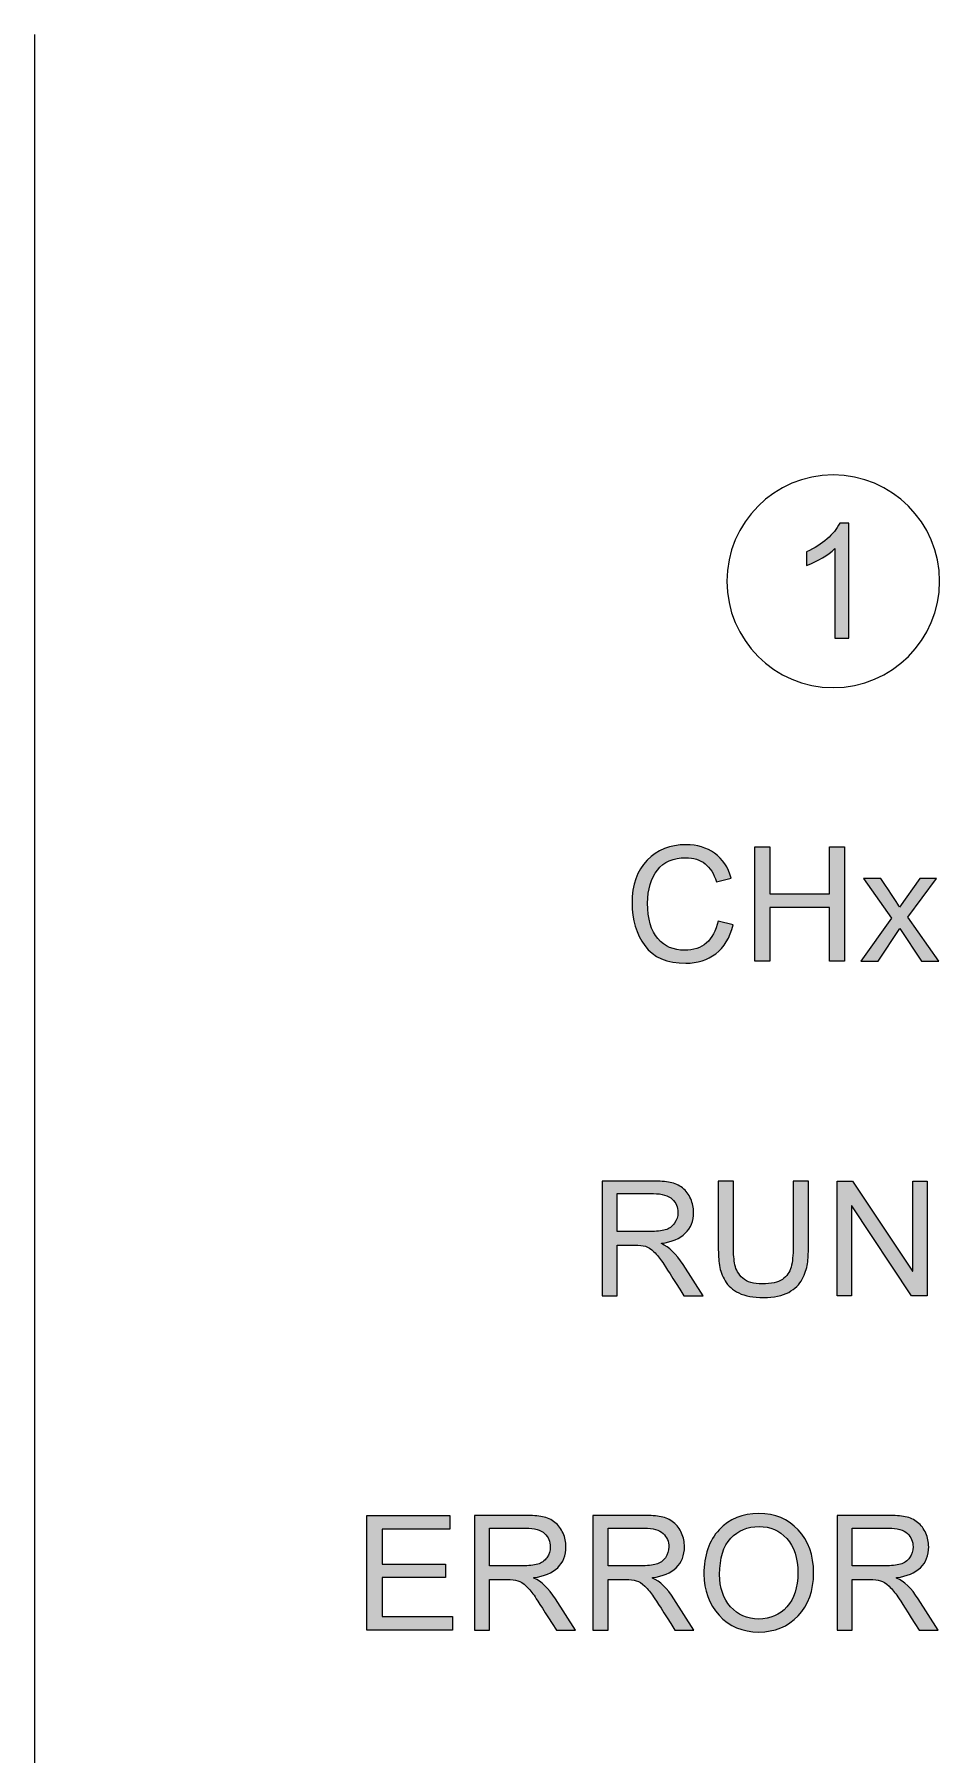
# Model space of a CAD drawing. Header units: inches. Extents: x -20 to 181, y -159 to -38.
# Drawn here: x 113.72 to 129.67, y -68.07 to -37.74 of the extents above; entities that cross this region are included whole.
import ezdxf

# ---------------------------------------------------------------- set-up
doc = ezdxf.new("R2010")
doc.units = ezdxf.units.IN
doc.header["$MEASUREMENT"] = 0
doc.layers.add('GRAPHIC', color=7, linetype='Continuous')
doc.layers.add('TEXT_NEUTRAL', color=7, linetype='Continuous')

# ---------------------------------------------------------------- blocks, each defined once
blk = doc.blocks.new('block 129')
at = {"layer": 'TEXT_NEUTRAL', "true_color": 0xffffff}
h = blk.add_hatch(color=7, dxfattribs=at)
h.dxf.hatch_style = 2
edge = h.paths.add_edge_path()
edge.add_spline(control_points=[(128.075, -48.386), (128.075, -48.386), (127.827, -48.386), (127.827, -48.386), (127.827, -48.386), (127.827, -46.806), (127.827, -46.806), (127.703, -46.923), (127.537, -47.023), (127.33, -47.105), (127.33, -47.105), (127.33, -46.865), (127.33, -46.865), (127.616, -46.728), (127.81, -46.558), (127.914, -46.356), (127.914, -46.356), (128.075, -46.356), (128.075, -46.356), (128.075, -46.356), (128.075, -48.386), (128.075, -48.386)], knot_values=[0, 0, 0, 0, 1, 1, 1, 2, 2, 2, 3, 3, 3, 4, 4, 4, 5, 5, 5, 6, 6, 6, 7, 7, 7, 7], degree=3, periodic=1)
at = {"layer": 'TEXT_NEUTRAL', "lineweight": 0}
blk.add_open_spline([(128.075, -48.386), (128.075, -48.386), (127.827, -48.386), (127.827, -48.386), (127.827, -48.386), (127.827, -46.806), (127.827, -46.806), (127.703, -46.923), (127.537, -47.023), (127.33, -47.105), (127.33, -47.105), (127.33, -46.865), (127.33, -46.865), (127.616, -46.728), (127.81, -46.558), (127.914, -46.356), (127.914, -46.356), (128.075, -46.356), (128.075, -46.356), (128.075, -46.356), (128.075, -48.386), (128.075, -48.386)], degree=3, knots=[0, 0, 0, 0, 1, 1, 1, 2, 2, 2, 3, 3, 3, 4, 4, 4, 5, 5, 5, 6, 6, 6, 7, 7, 7, 7], dxfattribs=at)
blk = doc.blocks.new('block 130')
at = {"layer": 'TEXT_NEUTRAL', "true_color": 0xffffff}
h = blk.add_hatch(color=7, dxfattribs=at)
h.dxf.hatch_style = 2
edge = h.paths.add_edge_path()
edge.add_spline(control_points=[(126.036, -53.44), (125.977, -53.667), (125.874, -53.836), (125.728, -53.948), (125.581, -54.059), (125.406, -54.115), (125.201, -54.115), (124.87, -54.115), (124.629, -54.012), (124.478, -53.804), (124.327, -53.597), (124.252, -53.348), (124.252, -53.057), (124.252, -52.734), (124.34, -52.482), (124.518, -52.3), (124.696, -52.117), (124.924, -52.026), (125.204, -52.026), (125.4, -52.026), (125.568, -52.076), (125.708, -52.176), (125.848, -52.276), (125.945, -52.423), (126.002, -52.616), (126.002, -52.616), (125.74, -52.678), (125.74, -52.678), (125.696, -52.537), (125.629, -52.432), (125.539, -52.361), (125.448, -52.29), (125.336, -52.255), (125.201, -52.255), (124.98, -52.255), (124.813, -52.327), (124.699, -52.472), (124.585, -52.617), (124.528, -52.811), (124.528, -53.054), (124.528, -53.335), (124.588, -53.544), (124.708, -53.681), (124.828, -53.818), (124.985, -53.886), (125.178, -53.886), (125.335, -53.886), (125.464, -53.844), (125.563, -53.758), (125.661, -53.673), (125.73, -53.544), (125.77, -53.372), (125.77, -53.372), (126.036, -53.44), (126.036, -53.44)], knot_values=[0, 0, 0, 0, 1, 1, 1, 2, 2, 2, 3, 3, 3, 4, 4, 4, 5, 5, 5, 6, 6, 6, 7, 7, 7, 8, 8, 8, 9, 9, 9, 10, 10, 10, 11, 11, 11, 12, 12, 12, 13, 13, 13, 14, 14, 14, 15, 15, 15, 16, 16, 16, 17, 17, 17, 18, 18, 18, 18], degree=3, periodic=1)
h = blk.add_hatch(color=7, dxfattribs=at)
h.dxf.hatch_style = 2
h.paths.add_polyline_path([(128.001, -54.081), (127.732, -54.081), (127.732, -53.13), (126.682, -53.13), (126.682, -54.081), (126.415, -54.081), (126.415, -52.061), (126.682, -52.061), (126.682, -52.89), (127.732, -52.89), (127.732, -52.061), (128.001, -52.061)])
h = blk.add_hatch(color=7, dxfattribs=at)
h.dxf.hatch_style = 2
edge = h.paths.add_edge_path()
edge.add_spline(control_points=[(129.661, -54.081), (129.661, -54.081), (129.355, -54.081), (129.355, -54.081), (129.355, -54.081), (128.975, -53.502), (128.975, -53.502), (128.975, -53.502), (128.591, -54.081), (128.591, -54.081), (128.591, -54.081), (128.289, -54.081), (128.289, -54.081), (128.289, -54.081), (128.825, -53.319), (128.825, -53.319), (128.825, -53.319), (128.332, -52.619), (128.332, -52.619), (128.332, -52.619), (128.639, -52.619), (128.639, -52.619), (128.839, -52.921), (128.949, -53.089), (128.967, -53.124), (128.967, -53.124), (129.325, -52.619), (129.325, -52.619), (129.325, -52.619), (129.621, -52.619), (129.621, -52.619), (129.621, -52.619), (129.116, -53.305), (129.116, -53.305), (129.116, -53.305), (129.661, -54.081), (129.661, -54.081)], knot_values=[0, 0, 0, 0, 1, 1, 1, 2, 2, 2, 3, 3, 3, 4, 4, 4, 5, 5, 5, 6, 6, 6, 7, 7, 7, 8, 8, 8, 9, 9, 9, 10, 10, 10, 11, 11, 11, 12, 12, 12, 12], degree=3, periodic=1)
at = {"layer": 'TEXT_NEUTRAL', "lineweight": 0}
blk.add_lwpolyline([(128.001, -54.081), (127.732, -54.081), (127.732, -53.13), (126.682, -53.13), (126.682, -54.081), (126.415, -54.081), (126.415, -52.061), (126.682, -52.061), (126.682, -52.89), (127.732, -52.89), (127.732, -52.061), (128.001, -52.061), (128.001, -54.081)], dxfattribs=at)
for points, knots in [([(126.036, -53.44), (125.977, -53.667), (125.874, -53.836), (125.728, -53.948), (125.581, -54.059), (125.406, -54.115), (125.201, -54.115), (124.87, -54.115), (124.629, -54.012), (124.478, -53.804), (124.327, -53.597), (124.252, -53.348), (124.252, -53.057), (124.252, -52.734), (124.34, -52.482), (124.518, -52.3), (124.696, -52.117), (124.924, -52.026), (125.204, -52.026), (125.4, -52.026), (125.568, -52.076), (125.708, -52.176), (125.848, -52.276), (125.945, -52.423), (126.002, -52.616), (126.002, -52.616), (125.74, -52.678), (125.74, -52.678), (125.696, -52.537), (125.629, -52.432), (125.539, -52.361), (125.448, -52.29), (125.336, -52.255), (125.201, -52.255), (124.98, -52.255), (124.813, -52.327), (124.699, -52.472), (124.585, -52.617), (124.528, -52.811), (124.528, -53.054), (124.528, -53.335), (124.588, -53.544), (124.708, -53.681), (124.828, -53.818), (124.985, -53.886), (125.178, -53.886), (125.335, -53.886), (125.464, -53.844), (125.563, -53.758), (125.661, -53.673), (125.73, -53.544), (125.77, -53.372), (125.77, -53.372), (126.036, -53.44), (126.036, -53.44)], [0, 0, 0, 0, 1, 1, 1, 2, 2, 2, 3, 3, 3, 4, 4, 4, 5, 5, 5, 6, 6, 6, 7, 7, 7, 8, 8, 8, 9, 9, 9, 10, 10, 10, 11, 11, 11, 12, 12, 12, 13, 13, 13, 14, 14, 14, 15, 15, 15, 16, 16, 16, 17, 17, 17, 18, 18, 18, 18]), ([(129.661, -54.081), (129.661, -54.081), (129.355, -54.081), (129.355, -54.081), (129.355, -54.081), (128.975, -53.502), (128.975, -53.502), (128.975, -53.502), (128.591, -54.081), (128.591, -54.081), (128.591, -54.081), (128.289, -54.081), (128.289, -54.081), (128.289, -54.081), (128.825, -53.319), (128.825, -53.319), (128.825, -53.319), (128.332, -52.619), (128.332, -52.619), (128.332, -52.619), (128.639, -52.619), (128.639, -52.619), (128.839, -52.921), (128.949, -53.089), (128.967, -53.124), (128.967, -53.124), (129.325, -52.619), (129.325, -52.619), (129.325, -52.619), (129.621, -52.619), (129.621, -52.619), (129.621, -52.619), (129.116, -53.305), (129.116, -53.305), (129.116, -53.305), (129.661, -54.081), (129.661, -54.081)], [0, 0, 0, 0, 1, 1, 1, 2, 2, 2, 3, 3, 3, 4, 4, 4, 5, 5, 5, 6, 6, 6, 7, 7, 7, 8, 8, 8, 9, 9, 9, 10, 10, 10, 11, 11, 11, 12, 12, 12, 12])]:
    blk.add_open_spline(points, degree=3, knots=knots, dxfattribs=at)
blk = doc.blocks.new('block 131')
at = {"layer": 'TEXT_NEUTRAL', "true_color": 0xffffff}
h = blk.add_hatch(color=7, dxfattribs=at)
h.dxf.hatch_style = 2
edge = h.paths.add_edge_path()
edge.add_spline(control_points=[(125.504, -59.976), (125.504, -59.976), (125.168, -59.976), (125.168, -59.976), (124.966, -59.658), (124.841, -59.463), (124.793, -59.39), (124.744, -59.317), (124.693, -59.255), (124.639, -59.203), (124.585, -59.151), (124.535, -59.119), (124.487, -59.105), (124.44, -59.091), (124.378, -59.084), (124.299, -59.084), (124.299, -59.084), (123.991, -59.084), (123.991, -59.084), (123.991, -59.084), (123.991, -59.976), (123.991, -59.976), (123.991, -59.976), (123.723, -59.976), (123.723, -59.976), (123.723, -59.976), (123.723, -57.955), (123.723, -57.955), (123.723, -57.955), (124.618, -57.955), (124.618, -57.955), (124.74, -57.955), (124.842, -57.963), (124.925, -57.979), (125.008, -57.995), (125.08, -58.027), (125.143, -58.077), (125.205, -58.128), (125.253, -58.191), (125.287, -58.267), (125.32, -58.343), (125.337, -58.423), (125.337, -58.508), (125.337, -58.661), (125.289, -58.783), (125.192, -58.876), (125.096, -58.969), (124.955, -59.028), (124.771, -59.052), (124.771, -59.052), (124.771, -59.058), (124.771, -59.058), (124.906, -59.118), (125.033, -59.24), (125.151, -59.426), (125.151, -59.426), (125.504, -59.976), (125.504, -59.976)], knot_values=[0, 0, 0, 0, 1, 1, 1, 2, 2, 2, 3, 3, 3, 4, 4, 4, 5, 5, 5, 6, 6, 6, 7, 7, 7, 8, 8, 8, 9, 9, 9, 10, 10, 10, 11, 11, 11, 12, 12, 12, 13, 13, 13, 14, 14, 14, 15, 15, 15, 16, 16, 16, 17, 17, 17, 18, 18, 18, 19, 19, 19, 19], degree=3, periodic=1)
edge = h.paths.add_edge_path()
edge.add_spline(control_points=[(123.991, -58.844), (123.991, -58.844), (124.564, -58.844), (124.564, -58.844), (124.68, -58.844), (124.771, -58.834), (124.839, -58.815), (124.906, -58.795), (124.961, -58.757), (125.001, -58.7), (125.041, -58.643), (125.061, -58.579), (125.061, -58.508), (125.061, -58.416), (125.028, -58.338), (124.961, -58.274), (124.894, -58.21), (124.783, -58.177), (124.629, -58.177), (124.629, -58.177), (123.991, -58.177), (123.991, -58.177), (123.991, -58.177), (123.991, -58.844), (123.991, -58.844)], knot_values=[0, 0, 0, 0, 1, 1, 1, 2, 2, 2, 3, 3, 3, 4, 4, 4, 5, 5, 5, 6, 6, 6, 7, 7, 7, 8, 8, 8, 8], degree=3, periodic=1)
h = blk.add_hatch(color=7, dxfattribs=at)
h.dxf.hatch_style = 2
edge = h.paths.add_edge_path()
edge.add_spline(control_points=[(127.362, -59.124), (127.362, -59.228), (127.356, -59.324), (127.345, -59.412), (127.333, -59.5), (127.303, -59.591), (127.254, -59.684), (127.204, -59.777), (127.124, -59.855), (127.014, -59.917), (126.903, -59.979), (126.755, -60.01), (126.571, -60.01), (126.391, -60.01), (126.246, -59.983), (126.135, -59.927), (126.025, -59.872), (125.944, -59.801), (125.893, -59.714), (125.841, -59.627), (125.808, -59.536), (125.794, -59.441), (125.78, -59.346), (125.773, -59.241), (125.773, -59.124), (125.773, -59.124), (125.773, -57.955), (125.773, -57.955), (125.773, -57.955), (126.04, -57.955), (126.04, -57.955), (126.04, -57.955), (126.04, -59.12), (126.04, -59.12), (126.04, -59.241), (126.049, -59.346), (126.066, -59.433), (126.084, -59.521), (126.13, -59.599), (126.204, -59.667), (126.279, -59.735), (126.393, -59.769), (126.549, -59.769), (126.706, -59.769), (126.824, -59.742), (126.903, -59.688), (126.982, -59.633), (127.033, -59.561), (127.057, -59.471), (127.081, -59.38), (127.093, -59.263), (127.093, -59.12), (127.093, -59.12), (127.093, -57.955), (127.093, -57.955), (127.093, -57.955), (127.362, -57.955), (127.362, -57.955), (127.362, -57.955), (127.362, -59.124), (127.362, -59.124)], knot_values=[0, 0, 0, 0, 1, 1, 1, 2, 2, 2, 3, 3, 3, 4, 4, 4, 5, 5, 5, 6, 6, 6, 7, 7, 7, 8, 8, 8, 9, 9, 9, 10, 10, 10, 11, 11, 11, 12, 12, 12, 13, 13, 13, 14, 14, 14, 15, 15, 15, 16, 16, 16, 17, 17, 17, 18, 18, 18, 19, 19, 19, 20, 20, 20, 20], degree=3, periodic=1)
h = blk.add_hatch(color=7, dxfattribs=at)
h.dxf.hatch_style = 2
h.paths.add_polyline_path([(129.455, -59.976), (129.18, -59.976), (128.125, -58.39), (128.119, -58.39), (128.119, -59.976), (127.866, -59.976), (127.866, -57.955), (128.139, -57.955), (129.194, -59.542), (129.2, -59.542), (129.2, -57.955), (129.455, -57.955)])
at = {"layer": 'TEXT_NEUTRAL', "lineweight": 0}
blk.add_lwpolyline([(129.455, -59.976), (129.18, -59.976), (128.125, -58.39), (128.119, -58.39), (128.119, -59.976), (127.866, -59.976), (127.866, -57.955), (128.139, -57.955), (129.194, -59.542), (129.2, -59.542), (129.2, -57.955), (129.455, -57.955), (129.455, -59.976)], dxfattribs=at)
for points, knots in [([(125.504, -59.976), (125.504, -59.976), (125.168, -59.976), (125.168, -59.976), (124.966, -59.658), (124.841, -59.463), (124.793, -59.39), (124.744, -59.317), (124.693, -59.255), (124.639, -59.203), (124.585, -59.151), (124.535, -59.119), (124.487, -59.105), (124.44, -59.091), (124.378, -59.084), (124.299, -59.084), (124.299, -59.084), (123.991, -59.084), (123.991, -59.084), (123.991, -59.084), (123.991, -59.976), (123.991, -59.976), (123.991, -59.976), (123.723, -59.976), (123.723, -59.976), (123.723, -59.976), (123.723, -57.955), (123.723, -57.955), (123.723, -57.955), (124.618, -57.955), (124.618, -57.955), (124.74, -57.955), (124.842, -57.963), (124.925, -57.979), (125.008, -57.995), (125.08, -58.027), (125.143, -58.077), (125.205, -58.128), (125.253, -58.191), (125.287, -58.267), (125.32, -58.343), (125.337, -58.423), (125.337, -58.508), (125.337, -58.661), (125.289, -58.783), (125.192, -58.876), (125.096, -58.969), (124.955, -59.028), (124.771, -59.052), (124.771, -59.052), (124.771, -59.058), (124.771, -59.058), (124.906, -59.118), (125.033, -59.24), (125.151, -59.426), (125.151, -59.426), (125.504, -59.976), (125.504, -59.976)], [0, 0, 0, 0, 1, 1, 1, 2, 2, 2, 3, 3, 3, 4, 4, 4, 5, 5, 5, 6, 6, 6, 7, 7, 7, 8, 8, 8, 9, 9, 9, 10, 10, 10, 11, 11, 11, 12, 12, 12, 13, 13, 13, 14, 14, 14, 15, 15, 15, 16, 16, 16, 17, 17, 17, 18, 18, 18, 19, 19, 19, 19]), ([(123.991, -58.844), (123.991, -58.844), (124.564, -58.844), (124.564, -58.844), (124.68, -58.844), (124.771, -58.834), (124.839, -58.815), (124.906, -58.795), (124.961, -58.757), (125.001, -58.7), (125.041, -58.643), (125.061, -58.579), (125.061, -58.508), (125.061, -58.416), (125.028, -58.338), (124.961, -58.274), (124.894, -58.21), (124.783, -58.177), (124.629, -58.177), (124.629, -58.177), (123.991, -58.177), (123.991, -58.177), (123.991, -58.177), (123.991, -58.844), (123.991, -58.844)], [0, 0, 0, 0, 1, 1, 1, 2, 2, 2, 3, 3, 3, 4, 4, 4, 5, 5, 5, 6, 6, 6, 7, 7, 7, 8, 8, 8, 8]), ([(127.362, -59.124), (127.362, -59.228), (127.356, -59.324), (127.345, -59.412), (127.333, -59.5), (127.303, -59.591), (127.254, -59.684), (127.204, -59.777), (127.124, -59.855), (127.014, -59.917), (126.903, -59.979), (126.755, -60.01), (126.571, -60.01), (126.391, -60.01), (126.246, -59.983), (126.135, -59.927), (126.025, -59.872), (125.944, -59.801), (125.893, -59.714), (125.841, -59.627), (125.808, -59.536), (125.794, -59.441), (125.78, -59.346), (125.773, -59.241), (125.773, -59.124), (125.773, -59.124), (125.773, -57.955), (125.773, -57.955), (125.773, -57.955), (126.04, -57.955), (126.04, -57.955), (126.04, -57.955), (126.04, -59.12), (126.04, -59.12), (126.04, -59.241), (126.049, -59.346), (126.066, -59.433), (126.084, -59.521), (126.13, -59.599), (126.204, -59.667), (126.279, -59.735), (126.393, -59.769), (126.549, -59.769), (126.706, -59.769), (126.824, -59.742), (126.903, -59.688), (126.982, -59.633), (127.033, -59.561), (127.057, -59.471), (127.081, -59.38), (127.093, -59.263), (127.093, -59.12), (127.093, -59.12), (127.093, -57.955), (127.093, -57.955), (127.093, -57.955), (127.362, -57.955), (127.362, -57.955), (127.362, -57.955), (127.362, -59.124), (127.362, -59.124)], [0, 0, 0, 0, 1, 1, 1, 2, 2, 2, 3, 3, 3, 4, 4, 4, 5, 5, 5, 6, 6, 6, 7, 7, 7, 8, 8, 8, 9, 9, 9, 10, 10, 10, 11, 11, 11, 12, 12, 12, 13, 13, 13, 14, 14, 14, 15, 15, 15, 16, 16, 16, 17, 17, 17, 18, 18, 18, 19, 19, 19, 20, 20, 20, 20])]:
    blk.add_open_spline(points, degree=3, knots=knots, dxfattribs=at)
blk = doc.blocks.new('block 132')
at = {"layer": 'TEXT_NEUTRAL', "true_color": 0xffffff}
h = blk.add_hatch(color=7, dxfattribs=at)
h.dxf.hatch_style = 2
h.paths.add_polyline_path([(121.087, -65.871), (119.578, -65.871), (119.578, -63.85), (121.04, -63.85), (121.04, -64.09), (119.845, -64.09), (119.845, -64.708), (120.963, -64.708), (120.963, -64.947), (119.845, -64.947), (119.845, -65.631), (121.087, -65.631)])
h = blk.add_hatch(color=7, dxfattribs=at)
h.dxf.hatch_style = 2
edge = h.paths.add_edge_path()
edge.add_spline(control_points=[(123.254, -65.871), (123.254, -65.871), (122.918, -65.871), (122.918, -65.871), (122.716, -65.553), (122.592, -65.357), (122.543, -65.285), (122.494, -65.212), (122.443, -65.15), (122.389, -65.098), (122.335, -65.046), (122.285, -65.013), (122.237, -65), (122.19, -64.986), (122.128, -64.979), (122.049, -64.979), (122.049, -64.979), (121.741, -64.979), (121.741, -64.979), (121.741, -64.979), (121.741, -65.871), (121.741, -65.871), (121.741, -65.871), (121.473, -65.871), (121.473, -65.871), (121.473, -65.871), (121.473, -63.85), (121.473, -63.85), (121.473, -63.85), (122.368, -63.85), (122.368, -63.85), (122.49, -63.85), (122.592, -63.858), (122.675, -63.874), (122.758, -63.889), (122.83, -63.922), (122.893, -63.972), (122.955, -64.022), (123.003, -64.085), (123.037, -64.162), (123.071, -64.238), (123.087, -64.318), (123.087, -64.403), (123.087, -64.555), (123.039, -64.678), (122.942, -64.771), (122.846, -64.864), (122.705, -64.922), (122.521, -64.947), (122.521, -64.947), (122.521, -64.953), (122.521, -64.953), (122.656, -65.013), (122.783, -65.135), (122.901, -65.321), (122.901, -65.321), (123.254, -65.871), (123.254, -65.871)], knot_values=[0, 0, 0, 0, 1, 1, 1, 2, 2, 2, 3, 3, 3, 4, 4, 4, 5, 5, 5, 6, 6, 6, 7, 7, 7, 8, 8, 8, 9, 9, 9, 10, 10, 10, 11, 11, 11, 12, 12, 12, 13, 13, 13, 14, 14, 14, 15, 15, 15, 16, 16, 16, 17, 17, 17, 18, 18, 18, 19, 19, 19, 19], degree=3, periodic=1)
edge = h.paths.add_edge_path()
edge.add_spline(control_points=[(121.741, -64.739), (121.741, -64.739), (122.314, -64.739), (122.314, -64.739), (122.43, -64.739), (122.521, -64.729), (122.589, -64.71), (122.656, -64.69), (122.711, -64.652), (122.751, -64.595), (122.791, -64.537), (122.811, -64.474), (122.811, -64.403), (122.811, -64.311), (122.778, -64.233), (122.711, -64.169), (122.644, -64.104), (122.533, -64.072), (122.379, -64.072), (122.379, -64.072), (121.741, -64.072), (121.741, -64.072), (121.741, -64.072), (121.741, -64.739), (121.741, -64.739)], knot_values=[0, 0, 0, 0, 1, 1, 1, 2, 2, 2, 3, 3, 3, 4, 4, 4, 5, 5, 5, 6, 6, 6, 7, 7, 7, 8, 8, 8, 8], degree=3, periodic=1)
h = blk.add_hatch(color=7, dxfattribs=at)
h.dxf.hatch_style = 2
edge = h.paths.add_edge_path()
edge.add_spline(control_points=[(125.344, -65.871), (125.344, -65.871), (125.008, -65.871), (125.008, -65.871), (124.807, -65.553), (124.681, -65.357), (124.633, -65.285), (124.584, -65.212), (124.533, -65.15), (124.479, -65.098), (124.425, -65.046), (124.375, -65.013), (124.328, -65), (124.28, -64.986), (124.218, -64.979), (124.14, -64.979), (124.14, -64.979), (123.831, -64.979), (123.831, -64.979), (123.831, -64.979), (123.831, -65.871), (123.831, -65.871), (123.831, -65.871), (123.564, -65.871), (123.564, -65.871), (123.564, -65.871), (123.564, -63.85), (123.564, -63.85), (123.564, -63.85), (124.458, -63.85), (124.458, -63.85), (124.58, -63.85), (124.682, -63.858), (124.765, -63.874), (124.848, -63.889), (124.921, -63.922), (124.983, -63.972), (125.045, -64.022), (125.093, -64.085), (125.127, -64.162), (125.16, -64.238), (125.177, -64.318), (125.177, -64.403), (125.177, -64.555), (125.129, -64.678), (125.033, -64.771), (124.936, -64.864), (124.795, -64.922), (124.611, -64.947), (124.611, -64.947), (124.611, -64.953), (124.611, -64.953), (124.746, -65.013), (124.873, -65.135), (124.991, -65.321), (124.991, -65.321), (125.344, -65.871), (125.344, -65.871)], knot_values=[0, 0, 0, 0, 1, 1, 1, 2, 2, 2, 3, 3, 3, 4, 4, 4, 5, 5, 5, 6, 6, 6, 7, 7, 7, 8, 8, 8, 9, 9, 9, 10, 10, 10, 11, 11, 11, 12, 12, 12, 13, 13, 13, 14, 14, 14, 15, 15, 15, 16, 16, 16, 17, 17, 17, 18, 18, 18, 19, 19, 19, 19], degree=3, periodic=1)
edge = h.paths.add_edge_path()
edge.add_spline(control_points=[(123.831, -64.739), (123.831, -64.739), (124.404, -64.739), (124.404, -64.739), (124.52, -64.739), (124.612, -64.729), (124.679, -64.71), (124.747, -64.69), (124.801, -64.652), (124.841, -64.595), (124.881, -64.537), (124.902, -64.474), (124.902, -64.403), (124.902, -64.311), (124.868, -64.233), (124.801, -64.169), (124.734, -64.104), (124.623, -64.072), (124.469, -64.072), (124.469, -64.072), (123.831, -64.072), (123.831, -64.072), (123.831, -64.072), (123.831, -64.739), (123.831, -64.739)], knot_values=[0, 0, 0, 0, 1, 1, 1, 2, 2, 2, 3, 3, 3, 4, 4, 4, 5, 5, 5, 6, 6, 6, 7, 7, 7, 8, 8, 8, 8], degree=3, periodic=1)
h = blk.add_hatch(color=7, dxfattribs=at)
h.dxf.hatch_style = 2
edge = h.paths.add_edge_path()
edge.add_spline(control_points=[(126.489, -63.816), (126.772, -63.816), (127.003, -63.912), (127.183, -64.104), (127.363, -64.296), (127.453, -64.549), (127.453, -64.863), (127.453, -65.177), (127.363, -65.428), (127.182, -65.619), (127.001, -65.81), (126.77, -65.905), (126.489, -65.905), (126.198, -65.905), (125.963, -65.806), (125.786, -65.609), (125.609, -65.411), (125.52, -65.17), (125.52, -64.885), (125.52, -64.554), (125.61, -64.293), (125.789, -64.102), (125.969, -63.911), (126.202, -63.816), (126.489, -63.816)], knot_values=[0, 0, 0, 0, 1, 1, 1, 2, 2, 2, 3, 3, 3, 4, 4, 4, 5, 5, 5, 6, 6, 6, 7, 7, 7, 8, 8, 8, 8], degree=3, periodic=1)
edge = h.paths.add_edge_path()
edge.add_spline(control_points=[(126.486, -65.676), (126.691, -65.676), (126.857, -65.605), (126.984, -65.461), (127.111, -65.318), (127.175, -65.119), (127.176, -64.863), (127.176, -64.601), (127.111, -64.398), (126.981, -64.257), (126.852, -64.115), (126.688, -64.045), (126.492, -64.045), (126.289, -64.045), (126.123, -64.114), (125.993, -64.253), (125.862, -64.391), (125.797, -64.604), (125.797, -64.891), (125.797, -65.125), (125.861, -65.315), (125.989, -65.459), (126.116, -65.604), (126.282, -65.676), (126.486, -65.676)], knot_values=[0, 0, 0, 0, 1, 1, 1, 2, 2, 2, 3, 3, 3, 4, 4, 4, 5, 5, 5, 6, 6, 6, 7, 7, 7, 8, 8, 8, 8], degree=3, periodic=1)
h = blk.add_hatch(color=7, dxfattribs=at)
h.dxf.hatch_style = 2
edge = h.paths.add_edge_path()
edge.add_spline(control_points=[(129.649, -65.871), (129.649, -65.871), (129.313, -65.871), (129.313, -65.871), (129.111, -65.553), (128.986, -65.357), (128.938, -65.285), (128.889, -65.212), (128.838, -65.15), (128.784, -65.098), (128.73, -65.046), (128.68, -65.013), (128.633, -65), (128.585, -64.986), (128.523, -64.979), (128.445, -64.979), (128.445, -64.979), (128.136, -64.979), (128.136, -64.979), (128.136, -64.979), (128.136, -65.871), (128.136, -65.871), (128.136, -65.871), (127.869, -65.871), (127.869, -65.871), (127.869, -65.871), (127.869, -63.85), (127.869, -63.85), (127.869, -63.85), (128.763, -63.85), (128.763, -63.85), (128.885, -63.85), (128.987, -63.858), (129.07, -63.874), (129.153, -63.889), (129.226, -63.922), (129.288, -63.972), (129.35, -64.022), (129.398, -64.085), (129.432, -64.162), (129.465, -64.238), (129.482, -64.318), (129.482, -64.403), (129.482, -64.555), (129.434, -64.678), (129.337, -64.771), (129.241, -64.864), (129.1, -64.922), (128.916, -64.947), (128.916, -64.947), (128.916, -64.953), (128.916, -64.953), (129.051, -65.013), (129.178, -65.135), (129.296, -65.321), (129.296, -65.321), (129.649, -65.871), (129.649, -65.871)], knot_values=[0, 0, 0, 0, 1, 1, 1, 2, 2, 2, 3, 3, 3, 4, 4, 4, 5, 5, 5, 6, 6, 6, 7, 7, 7, 8, 8, 8, 9, 9, 9, 10, 10, 10, 11, 11, 11, 12, 12, 12, 13, 13, 13, 14, 14, 14, 15, 15, 15, 16, 16, 16, 17, 17, 17, 18, 18, 18, 19, 19, 19, 19], degree=3, periodic=1)
edge = h.paths.add_edge_path()
edge.add_spline(control_points=[(128.136, -64.739), (128.136, -64.739), (128.709, -64.739), (128.709, -64.739), (128.825, -64.739), (128.917, -64.729), (128.984, -64.71), (129.052, -64.69), (129.106, -64.652), (129.146, -64.595), (129.186, -64.537), (129.207, -64.474), (129.207, -64.403), (129.207, -64.311), (129.173, -64.233), (129.106, -64.169), (129.039, -64.104), (128.928, -64.072), (128.774, -64.072), (128.774, -64.072), (128.136, -64.072), (128.136, -64.072), (128.136, -64.072), (128.136, -64.739), (128.136, -64.739)], knot_values=[0, 0, 0, 0, 1, 1, 1, 2, 2, 2, 3, 3, 3, 4, 4, 4, 5, 5, 5, 6, 6, 6, 7, 7, 7, 8, 8, 8, 8], degree=3, periodic=1)
at = {"layer": 'TEXT_NEUTRAL', "lineweight": 0}
blk.add_lwpolyline([(121.087, -65.871), (119.578, -65.871), (119.578, -63.85), (121.04, -63.85), (121.04, -64.09), (119.845, -64.09), (119.845, -64.708), (120.963, -64.708), (120.963, -64.947), (119.845, -64.947), (119.845, -65.631), (121.087, -65.631), (121.087, -65.871)], dxfattribs=at)
for points, knots in [([(123.254, -65.871), (123.254, -65.871), (122.918, -65.871), (122.918, -65.871), (122.716, -65.553), (122.592, -65.357), (122.543, -65.285), (122.494, -65.212), (122.443, -65.15), (122.389, -65.098), (122.335, -65.046), (122.285, -65.013), (122.237, -65), (122.19, -64.986), (122.128, -64.979), (122.049, -64.979), (122.049, -64.979), (121.741, -64.979), (121.741, -64.979), (121.741, -64.979), (121.741, -65.871), (121.741, -65.871), (121.741, -65.871), (121.473, -65.871), (121.473, -65.871), (121.473, -65.871), (121.473, -63.85), (121.473, -63.85), (121.473, -63.85), (122.368, -63.85), (122.368, -63.85), (122.49, -63.85), (122.592, -63.858), (122.675, -63.874), (122.758, -63.889), (122.83, -63.922), (122.893, -63.972), (122.955, -64.022), (123.003, -64.085), (123.037, -64.162), (123.071, -64.238), (123.087, -64.318), (123.087, -64.403), (123.087, -64.555), (123.039, -64.678), (122.942, -64.771), (122.846, -64.864), (122.705, -64.922), (122.521, -64.947), (122.521, -64.947), (122.521, -64.953), (122.521, -64.953), (122.656, -65.013), (122.783, -65.135), (122.901, -65.321), (122.901, -65.321), (123.254, -65.871), (123.254, -65.871)], [0, 0, 0, 0, 1, 1, 1, 2, 2, 2, 3, 3, 3, 4, 4, 4, 5, 5, 5, 6, 6, 6, 7, 7, 7, 8, 8, 8, 9, 9, 9, 10, 10, 10, 11, 11, 11, 12, 12, 12, 13, 13, 13, 14, 14, 14, 15, 15, 15, 16, 16, 16, 17, 17, 17, 18, 18, 18, 19, 19, 19, 19]), ([(125.344, -65.871), (125.344, -65.871), (125.008, -65.871), (125.008, -65.871), (124.807, -65.553), (124.681, -65.357), (124.633, -65.285), (124.584, -65.212), (124.533, -65.15), (124.479, -65.098), (124.425, -65.046), (124.375, -65.013), (124.328, -65), (124.28, -64.986), (124.218, -64.979), (124.14, -64.979), (124.14, -64.979), (123.831, -64.979), (123.831, -64.979), (123.831, -64.979), (123.831, -65.871), (123.831, -65.871), (123.831, -65.871), (123.564, -65.871), (123.564, -65.871), (123.564, -65.871), (123.564, -63.85), (123.564, -63.85), (123.564, -63.85), (124.458, -63.85), (124.458, -63.85), (124.58, -63.85), (124.682, -63.858), (124.765, -63.874), (124.848, -63.889), (124.921, -63.922), (124.983, -63.972), (125.045, -64.022), (125.093, -64.085), (125.127, -64.162), (125.16, -64.238), (125.177, -64.318), (125.177, -64.403), (125.177, -64.555), (125.129, -64.678), (125.033, -64.771), (124.936, -64.864), (124.795, -64.922), (124.611, -64.947), (124.611, -64.947), (124.611, -64.953), (124.611, -64.953), (124.746, -65.013), (124.873, -65.135), (124.991, -65.321), (124.991, -65.321), (125.344, -65.871), (125.344, -65.871)], [0, 0, 0, 0, 1, 1, 1, 2, 2, 2, 3, 3, 3, 4, 4, 4, 5, 5, 5, 6, 6, 6, 7, 7, 7, 8, 8, 8, 9, 9, 9, 10, 10, 10, 11, 11, 11, 12, 12, 12, 13, 13, 13, 14, 14, 14, 15, 15, 15, 16, 16, 16, 17, 17, 17, 18, 18, 18, 19, 19, 19, 19]), ([(126.489, -63.816), (126.772, -63.816), (127.003, -63.912), (127.183, -64.104), (127.363, -64.296), (127.453, -64.549), (127.453, -64.863), (127.453, -65.177), (127.363, -65.428), (127.182, -65.619), (127.001, -65.81), (126.77, -65.905), (126.489, -65.905), (126.198, -65.905), (125.963, -65.806), (125.786, -65.609), (125.609, -65.411), (125.52, -65.17), (125.52, -64.885), (125.52, -64.554), (125.61, -64.293), (125.789, -64.102), (125.969, -63.911), (126.202, -63.816), (126.489, -63.816)], [0, 0, 0, 0, 1, 1, 1, 2, 2, 2, 3, 3, 3, 4, 4, 4, 5, 5, 5, 6, 6, 6, 7, 7, 7, 8, 8, 8, 8]), ([(129.649, -65.871), (129.649, -65.871), (129.313, -65.871), (129.313, -65.871), (129.111, -65.553), (128.986, -65.357), (128.938, -65.285), (128.889, -65.212), (128.838, -65.15), (128.784, -65.098), (128.73, -65.046), (128.68, -65.013), (128.633, -65), (128.585, -64.986), (128.523, -64.979), (128.445, -64.979), (128.445, -64.979), (128.136, -64.979), (128.136, -64.979), (128.136, -64.979), (128.136, -65.871), (128.136, -65.871), (128.136, -65.871), (127.869, -65.871), (127.869, -65.871), (127.869, -65.871), (127.869, -63.85), (127.869, -63.85), (127.869, -63.85), (128.763, -63.85), (128.763, -63.85), (128.885, -63.85), (128.987, -63.858), (129.07, -63.874), (129.153, -63.889), (129.226, -63.922), (129.288, -63.972), (129.35, -64.022), (129.398, -64.085), (129.432, -64.162), (129.465, -64.238), (129.482, -64.318), (129.482, -64.403), (129.482, -64.555), (129.434, -64.678), (129.337, -64.771), (129.241, -64.864), (129.1, -64.922), (128.916, -64.947), (128.916, -64.947), (128.916, -64.953), (128.916, -64.953), (129.051, -65.013), (129.178, -65.135), (129.296, -65.321), (129.296, -65.321), (129.649, -65.871), (129.649, -65.871)], [0, 0, 0, 0, 1, 1, 1, 2, 2, 2, 3, 3, 3, 4, 4, 4, 5, 5, 5, 6, 6, 6, 7, 7, 7, 8, 8, 8, 9, 9, 9, 10, 10, 10, 11, 11, 11, 12, 12, 12, 13, 13, 13, 14, 14, 14, 15, 15, 15, 16, 16, 16, 17, 17, 17, 18, 18, 18, 19, 19, 19, 19]), ([(121.741, -64.739), (121.741, -64.739), (122.314, -64.739), (122.314, -64.739), (122.43, -64.739), (122.521, -64.729), (122.589, -64.71), (122.656, -64.69), (122.711, -64.652), (122.751, -64.595), (122.791, -64.537), (122.811, -64.474), (122.811, -64.403), (122.811, -64.311), (122.778, -64.233), (122.711, -64.169), (122.644, -64.104), (122.533, -64.072), (122.379, -64.072), (122.379, -64.072), (121.741, -64.072), (121.741, -64.072), (121.741, -64.072), (121.741, -64.739), (121.741, -64.739)], [0, 0, 0, 0, 1, 1, 1, 2, 2, 2, 3, 3, 3, 4, 4, 4, 5, 5, 5, 6, 6, 6, 7, 7, 7, 8, 8, 8, 8]), ([(123.831, -64.739), (123.831, -64.739), (124.404, -64.739), (124.404, -64.739), (124.52, -64.739), (124.612, -64.729), (124.679, -64.71), (124.747, -64.69), (124.801, -64.652), (124.841, -64.595), (124.881, -64.537), (124.902, -64.474), (124.902, -64.403), (124.902, -64.311), (124.868, -64.233), (124.801, -64.169), (124.734, -64.104), (124.623, -64.072), (124.469, -64.072), (124.469, -64.072), (123.831, -64.072), (123.831, -64.072), (123.831, -64.072), (123.831, -64.739), (123.831, -64.739)], [0, 0, 0, 0, 1, 1, 1, 2, 2, 2, 3, 3, 3, 4, 4, 4, 5, 5, 5, 6, 6, 6, 7, 7, 7, 8, 8, 8, 8]), ([(126.486, -65.676), (126.691, -65.676), (126.857, -65.605), (126.984, -65.461), (127.111, -65.318), (127.175, -65.119), (127.176, -64.863), (127.176, -64.601), (127.111, -64.398), (126.981, -64.257), (126.852, -64.115), (126.688, -64.045), (126.492, -64.045), (126.289, -64.045), (126.123, -64.114), (125.993, -64.253), (125.862, -64.391), (125.797, -64.604), (125.797, -64.891), (125.797, -65.125), (125.861, -65.315), (125.989, -65.459), (126.116, -65.604), (126.282, -65.676), (126.486, -65.676)], [0, 0, 0, 0, 1, 1, 1, 2, 2, 2, 3, 3, 3, 4, 4, 4, 5, 5, 5, 6, 6, 6, 7, 7, 7, 8, 8, 8, 8]), ([(128.136, -64.739), (128.136, -64.739), (128.709, -64.739), (128.709, -64.739), (128.825, -64.739), (128.917, -64.729), (128.984, -64.71), (129.052, -64.69), (129.106, -64.652), (129.146, -64.595), (129.186, -64.537), (129.207, -64.474), (129.207, -64.403), (129.207, -64.311), (129.173, -64.233), (129.106, -64.169), (129.039, -64.104), (128.928, -64.072), (128.774, -64.072), (128.774, -64.072), (128.136, -64.072), (128.136, -64.072), (128.136, -64.072), (128.136, -64.739), (128.136, -64.739)], [0, 0, 0, 0, 1, 1, 1, 2, 2, 2, 3, 3, 3, 4, 4, 4, 5, 5, 5, 6, 6, 6, 7, 7, 7, 8, 8, 8, 8])]:
    blk.add_open_spline(points, degree=3, knots=knots, dxfattribs=at)

msp = doc.modelspace()

# ---------------------------------------------------------------- linework, layer by layer
at = {"layer": 'GRAPHIC', "lineweight": 0}
msp.add_lwpolyline([(113.717, -37.74), (113.717, -159.044)], dxfattribs=at)
msp.add_open_spline([(129.675, -47.38), (129.675, -48.413), (128.831, -49.256), (127.798, -49.256), (126.767, -49.256), (125.924, -48.413), (125.924, -47.38), (125.924, -46.349), (126.767, -45.506), (127.798, -45.506), (128.831, -45.506), (129.675, -46.349), (129.675, -47.38), (129.675, -47.38), (129.675, -47.38), (129.675, -47.38)], degree=3, knots=[0, 0, 0, 0, 1, 1, 1, 2, 2, 2, 3, 3, 3, 4, 4, 4, 5, 5, 5, 5], dxfattribs=at)

# ---------------------------------------------------------------- block references
at = {"layer": 'TEXT_NEUTRAL'}
for name in ['block 129', 'block 130', 'block 131', 'block 132']:
    msp.add_blockref(name, (0, 0), dxfattribs=at)

doc.saveas('drawing.dxf')
